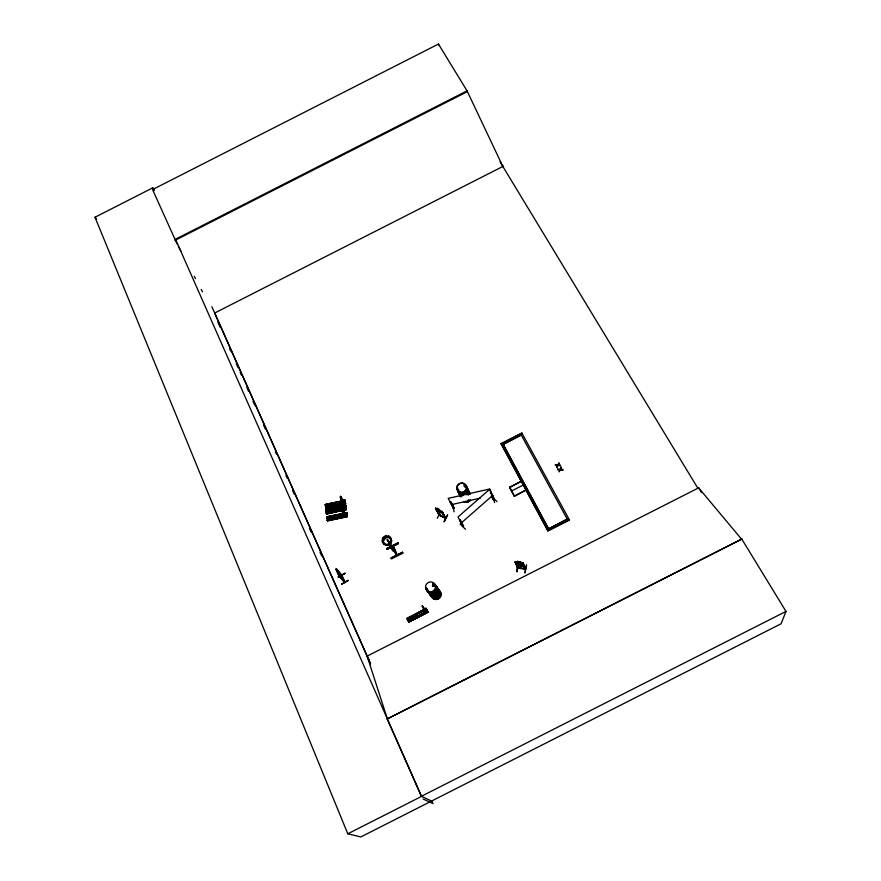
<?xml version="1.0" encoding="UTF-8"?>
<svg xmlns="http://www.w3.org/2000/svg" width="881" height="881" viewBox="0 0 881 881"><rect width="100%" height="100%" fill="white"/><g stroke="black" fill="none" stroke-linecap="round" stroke-linejoin="round"><path stroke-width="1.32" d="M443.33 513.579L437.901 511.354L435.544 508.238L442.185 511.597L445.775 518.391L441.844 511.817L445.346 517.786M439.817 514.878L439.905 515.165M393.124 549.612L392.497 549.028M343.656 501.873L344.295 501.399L343.964 501.928M344.229 501.63L344.581 501.718M344.548 507.39L345.418 507.511L344.878 507.082M345.44 514.515L346.321 514.361M345.627 514.449L345.936 513.92M390.283 543.61L389.809 543.401M386.054 545.185L390.173 544.084L390.041 543.004L392.904 549.942M342.28 575.833C337.941 572.265 352.433 592.649 339.515 576.394M346.343 514.24L346.178 513.865M345.286 506.905L345.319 506.916M345.561 507.368L345.627 507.467M345.143 502.622L344.647 500.837L344.636 501.498M341.949 509.141L342.588 512.511M340.44 496.884L340.54 496.289L343.7 501.014L344.042 503.381L341.465 501.267L343.887 503.414L343.557 501.047L340.815 496.664M341.057 502.225L341.894 506.575L344.779 509.031L344.438 506.663L341.233 501.95M390.624 538.952L390.437 542.707M516.497 565.018L523.788 566.505L524.327 565.855L523.589 564.071L522.631 563.752M516.552 563.014L522.18 563.785M517.676 565.778L523.799 566.417L524.327 565.855M344.405 513.16L346.718 512.874L326.873 516.861L346.74 512.698L326.796 516.971L327.347 520.627L347.257 516.486L327.38 520.429L327.457 520.99L347.334 516.729L347.147 515.517L328.613 519.449M347.246 516.211L327.38 520.638M346.729 512.918L346.828 513.612L326.983 517.83L326.862 517.048M346.817 513.337L346.905 513.898L328.371 517.841M346.002 507.027L345.815 505.793L326.025 510.011L345.837 505.848L346.354 509.614L326.532 513.843L326.003 510.198L345.837 505.881M326.003 510.198L326.488 513.766L346.354 509.361L326.598 514.13L326.399 513.072L346.255 508.711L326.433 512.874M346.343 509.548L345.484 505.595L343.469 506.024M345.616 503.756L325.717 508.04L345.605 503.899L345.506 503.007L325.695 507.423L344.196 503.304M327.126 507.511L345.209 503.227L345.55 503.888L345.077 500.155L345.187 501.113L325.419 505.342M525.318 569.148C518.865 553.147 527.785 572.529 524.702 568.851M523.766 564.732L523.237 565.294L515.925 563.807M524.658 568.708L522.51 563.344L523.226 563.433L522.51 563.344M525.417 569.082L518.413 567.992L516.123 562.519L515.407 562.43L516.079 562.794C518.215 571.075 516.795 567.089 525.329 569.115M525.01 572.815L526.53 565.15M524.9 572.716L526.508 565.139M520.219 562.375L521.629 562.761L522.697 565.25L517.654 564.655L516.552 562.111L517.764 562.056L517.378 561.34L520.286 562.441L519.999 561.77M517.621 565.305L517.059 571.802L517.962 565.261M517.929 565.261L516.993 571.692M518.413 568.179L518.303 567.628M517.72 568.113L515.132 562.012L516.013 561.836M515.132 562.012L522.092 562.585L520.208 562.452M326.19 511.178L326.036 510.11M382.629 541.319L383.213 538.005L385.966 536.111L390.184 537.542L391.417 540.89L390.426 544.26L391.803 540.758L390.437 537.124L385.801 535.549L382.684 537.707L382.013 541.441L384.083 544.469L387.596 544.998L390.437 542.729L390.911 539.007L388.851 536.066M387.222 718.951L741.791 539.073L387.222 718.951L421.371 796.303L431.602 801.06M414.874 615.984L415.579 615.158M416.074 616.744L416.361 615.379M460.367 494.384L460.311 495.1M464.54 485.673L464.441 486.686M465.73 486.4L465.399 485.585M434.399 584.951L434.168 585.722L433.364 585.171M434.641 585.083L434.586 585.678M427.538 590.655A5.11 4.923 -43.8 0 1 427.472 589.345A5.11 4.923 -43.7 0 0 431.998 594.521A5.11 4.923 -43.7 0 0 437.428 589.741L437.505 589.257M437.527 589.477L437.394 588.728M426.382 588.982L427.197 588.882M437.02 587.847A5 4.823 -44.1 0 1 436.877 596.008A5 4.823 -44.1 0 1 429.388 593.023L429.488 592.869M334.395 516.729L334.45 517.411M491.873 496.543L492.964 499.461L493.668 499.384L493.074 499.461L493.812 499.274L489.429 489.065L448.209 498.371L453.407 508.337L454.211 508.216L452.118 504.141M342.313 506.905L344.625 509.064L344.295 506.685M391.285 546.187L389.006 543.037M388.84 537.069L385.438 537.278L383.72 538.787L382.993 540.934L383.587 543.269M383.72 538.809L383.026 541.022M383.367 541.198L385.603 537.851L388.653 537.663L390.999 538.985L390.47 539.238M393.036 546.242L392.75 546.132C395.382 548.015 396.362 556.418 397.133 555.085L393.036 546.242L392.441 546.605M741.791 539.073L785.995 611.414L781.073 623.781L360.825 836.95L347.786 833.8L95.005 217.233L152.809 187.807L154.384 190.032M493.845 498.899L493.679 499.835L494.208 499.263L489.858 489.098L458.01 516.993L463.076 526.629L459.783 520.473L460.323 519.999L463.681 526.045M491.818 495.728L493.459 499.483M462.855 526.431L463.285 525.649L462.745 526.221M425.908 609.872L425.732 610.588M387.563 544.513L390.195 542.41M389.688 543.181C401.615 564.985 381.319 534.393 392.959 549.116M393.212 549.788L392.739 548.907M434.344 584.973L434.267 585.612M464.331 485.971L465.476 486.092M465.498 485.993L464.452 486.224M493.679 499.109L492.986 499.241M332.853 504.284L333.503 503.745M335.033 510.352L333.965 510.881M454.034 507.974L453.462 508.161M454.1 508.26L450.874 501.774L450.18 501.928L453.495 508.326L453.99 508.04M444.332 521.783L447.647 514.823L443.969 521.618M440.071 512.544L437.306 518.27M439.74 515.407L439.179 514.581L445.863 518.061M445.709 517.907L445.037 517.576L445.136 518.16M439.762 515.275L445.676 518.369L439.212 515.198L435.831 508.822L439.971 515.198M436.447 509.13L435.699 509.064M437.846 511.454L436.723 510.231M443.055 513.997L442.075 511.641M437.604 509.086L437.174 508.326L441.799 512.401L438.98 511.398L436.734 508.844L437.692 509.152M557.662 465.036C551.969 464.309 559.336 466.688 558.928 463.032L558.246 465.267L560.184 465.366L558.246 465.267M557.695 465.179L558.928 463.032M560.58 469.463L562.519 469.562L560.58 469.463L561.263 467.227L560.03 469.375L557.629 469.221M560.03 469.375L561.263 467.227M557.442 465.476L555.548 465.377L557.442 465.476L556.781 467.679L557.981 465.564L560.415 465.719M559.765 469.683L557.871 469.584L559.765 469.683L559.105 471.886L560.316 469.76L562.794 470.058L560.316 469.76M560.547 469.32L561.582 467.888M558.213 465.124L559.248 463.692M344.427 581.372L344.592 581.945M390.404 543.852L387.177 539.767L389.975 542.916M393.245 549.854L390.283 545.691M493.536 499.56L494.12 499.406M415.171 615.379L415.248 616.755M460.091 524.063L465.487 529.261M427.241 588.794L426.8 589.092M434.531 585.623L433.694 585.92M465.586 486.521L464.772 486.819M333.833 509.57L334.02 510.947M334.549 516.596L335.309 516.222M522.576 565.404C521.629 563.785 516.178 565.569 519.46 564.292M426.063 609.905L426.811 610.026L426.129 609.212L427.219 610.698L426.646 610.28M462.921 526.375L463.219 525.693M491.411 495.574L493.052 499.45L493.635 498.756L494.153 499.318L493.712 499.758M491.499 496.355L496.994 501.575M515.154 561.924L518.303 568.003M460.499 520.186L459.783 520.473M490.97 493.492C490.662 490.882 493.734 500.959 493.327 499.483M461.204 523.006L492.556 495.518M388.708 536.022L390.735 539.062M397.188 555.096L392.86 546.132L392.276 546.374L396.505 555.404L392.375 546.605M464.518 485.662L465.069 485.464M465.201 486.565L465.377 485.761M439.806 515.451L435.544 508.238M334.009 509.449L333.569 510.54M343.105 513.887L345.528 515.936M342.291 508.822L345.187 513.546L345.682 515.903L342.61 513.083M422.539 606.37L422.142 605.721L425.094 609.564M424.113 609.465L425.919 608.187L426.536 609.234M408.685 621.7L408.938 622.206L428.045 612.251L408.707 621.854L407.033 618.363L426.206 608.562M408.806 621.986L408.399 621.083L427.483 611.095L427.902 611.987L408.762 621.92L407.088 618.418L426.085 608.286M407.374 618.991L426.426 608.98L426.856 609.795M426.503 609.167L407.396 619.112L426.745 609.564M427.692 611.535L408.619 621.557L427.494 611.392L427.924 612.031M408.707 621.854L427.814 611.766L428.067 612.284M336.751 570.326L341.938 576.02M338.26 577L345.22 573.476M338.326 577.033L345.088 573.179L338.249 576.967M339.802 577.011L339.758 576.273L345 581.9L341.894 575.183M341.608 584.224L348.347 580.282L341.586 584.202M502.842 166.465L467.051 90.864L438.452 44.05L152.567 189.569L177.059 243.905M174.658 239.643L467.051 90.864M175.154 240.315L467.249 91.679M503.514 166.124L214.645 313.041L369.315 661.08M521.277 481.323L501.08 443.65L521.904 433.078L569.434 519.922L547.883 530.858L525.825 489.781M501.157 443.87L521.904 433.078M342.246 575.855C328.47 557.31 342.158 580.865 338.513 574.775M336.113 569.633L338.117 571.174L340.991 577.33M338.579 572.154L338.04 571.218M339.262 573.674L340.958 576.504L340.209 575.822M509.603 487.193L521.332 481.235L526.056 490.023L514.416 496.355L509.603 487.193L514.416 496.355M509.736 487.556L521.332 481.235M338.436 574.841L336.168 569.5M340.264 575.921L340.584 576.692L337.489 571.174L340.033 574.588M392.926 549.171L390.041 545.813M511.619 490.959L523.369 485.002M341.057 577.936L340.881 577.319M514.284 496.003L526.056 490.023M547.883 530.858L569.434 519.922M697.818 488.173L698.6 487.777L701.496 492.556M387.442 719.105L367.124 656.125L698.655 487.865L741.725 539.37M421.371 796.303L785.995 611.414M347.786 833.8L421.57 796.391L175.837 239.962M386.913 549.392L386.55 548.643L398.102 542.839L398.454 543.577L386.913 549.392L398.377 543.423M386.572 548.676L398.102 542.828M398.344 543.368L386.715 549.083M390.889 557.981L402.496 552.178M698.655 487.865L697.862 488.261L500.001 161.774M453.396 507.797L454.078 507.676M453.506 508.018L454.122 507.919M519.449 563.466L517.466 563.829L518.865 563.256L516.872 562.265L519.361 563.168L521.266 562.838L519.944 563.388L522.015 564.391L519.471 563.311M452.548 504.494L454.111 511.828M415.325 615.191L416.228 615.279M457.657 489.781L458.483 489.737M333.965 509.394L334.637 509.394M335.265 517.764L335.969 516.795M450.918 502.027L450.18 501.928M494.571 502.633L493.096 495.496M451.524 504.615L480.343 498.139M343.017 500.97L342.731 500.375L345.044 500.342L325.331 504.648L345.088 500.43M325.904 508.469L345.682 504.207L325.904 508.48L325.243 504.494L345.099 500.243M326.719 504.659L345.165 500.705M326.73 504.791L342.544 501.432M326.807 505.342L332.071 504.141M334.714 503.657L342.61 501.884M341.905 503.304L341.123 502.005L342.357 506.938M343.447 503.965L345.242 503.503M345.903 506.333L326.091 510.495M327.435 510.418L345.925 506.498L326.113 510.936M326.08 510.903L345.925 506.718M327.512 510.98L344.669 507.236M345.407 507.137L345.385 506.487M327.754 512.588L344.934 508.954M326.422 513.689L346.365 509.438M346.806 513.194L326.961 517.378M346.828 513.359L326.983 517.83M326.939 517.753L346.839 513.425M346.618 513.887L346.288 513.359L346.784 515.132L346.112 513.392L346.784 515.132M327.247 519.933L347.169 515.605M331.333 519.449L347.224 515.991M516.585 563.135L515.715 563.234L517.742 565.679M386.076 545.174L383.675 543.092M415.898 616.876L415.204 616.711M335.32 517.83L334.395 517.345M517.114 563.411L518.336 563.333M517.951 562.629L520.858 563.609M515.958 561.891L517.753 562.144M517.863 562.276L520.308 562.596M517.742 567.816L525.307 568.531M387.607 544.48L384.446 543.995L382.607 541.297M333.668 503.657L334.428 504.56M433.948 584.654L434.432 585.281M333.503 505.331L332.809 504.835M436.172 508.48L435.5 508.304L439.223 515.165M390.096 543.896L387.475 540.383M390.79 538.93L388.84 537.058M522.059 562.607L523.017 563.025M517.092 563.366L522.147 564.016L520.495 562.948M423.111 799.034L433 803.571L431.8 800.884M334.593 509.339L335.143 510M441.711 512.059L442.328 512.357M437.218 508.469L439.289 509.515M435.974 508.932L442.592 512.302M390.327 544.106L386.054 545.416L383.433 543.181M524.647 568.829L522.466 563.62M341.619 501.234L340.308 497.413M340.793 496.355L340.286 496.917L341.476 501.124M424.51 610.478L422.616 606.954M434.542 584.742L433.452 584.687L433.254 585.612M383.753 543.137L383.378 541.176M344.845 581.647L339.372 576.174M340.088 575.568L337.996 572.298L339.152 573.476M337.038 570.943L342.037 576.141M424.664 610.126L426.228 611.888L422.902 606.899M426.085 611.965L422.384 606.447M407.033 618.363L407.319 618.903M410.656 620.852L409.026 617.416M411.945 620.169L410.315 616.744M413.883 619.167L412.253 615.731M329.296 520.131L328.866 516.618M330.639 519.845L330.21 516.343M415.612 618.264L413.982 614.839M332.655 519.416L332.225 515.914M334.45 519.041L334.009 515.539M417.55 617.262L415.92 613.826M329.78 512.973L329.351 509.482M336.465 518.612L336.024 515.11M325.243 504.494L325.485 505.54M327.721 507.61L327.303 504.141M329.065 507.324L328.646 503.855M331.069 506.894L330.65 503.425M335.584 511.74L335.154 508.249M332.853 506.52L332.423 503.051M95.005 217.233L96.679 219.27M334.857 506.09L334.428 502.622M425.545 612.405L425.919 612.978L424.224 609.498M346.674 513.039L346.376 512.456M423.981 609.189L425.743 612.647M343.238 503.932L342.731 500.375M345.363 507.61L346.057 508.227L345.484 507.004M426.701 609.63L426.294 609.123L427.054 610.786M345.022 500.54L344.735 499.945M390.69 545.262L388.653 541.738M387.177 539.767L389.843 543.39L387.772 540.009M345.341 513.513L342.136 508.855L342.423 511.894M343.116 513.744L342.434 512.544M389.116 541.925L389.876 543.214M437.174 508.326L437.648 509.218M441.844 511.817L445.235 517.819M423.045 606.822L422.373 605.985M408.399 621.083L427.483 611.095M560.151 465.223L560.459 465.862M562.485 469.43L562.794 470.058M555.272 464.893L555.581 465.52M557.596 469.088L557.904 469.716M390.768 546.209L387.431 539.646M548.61 528.952L502.412 442.978L549.259 530.164M501.08 443.65L547.828 530.67M178.336 246.306L180.88 251.096M194.238 276.249L195.516 278.649M201.242 289.431L202.509 291.831M426.162 608.485L427.869 611.965M339.824 574.379L340.826 576.449M337.555 570.569L340.551 577.308M367.124 656.125L370.46 663.613M211.892 306.731L370.615 663.856M217.871 322.193L220.107 327.214M229.589 348.579L230.712 351.101M236.295 363.666L237.969 367.432M240.194 372.465L241.317 374.976M246.9 387.541L248.574 391.318M253.034 401.373L254.708 405.139M263.639 425.248L265.313 429.025M275.357 451.645L276.48 454.167M285.962 475.531L287.085 478.042M292.668 490.607L294.342 494.384M309.407 528.314L311.081 532.091M320.012 552.2L321.686 555.966M152.809 187.807L153.9 190.296M517.378 561.34L518.964 564.809L521.398 565.095L519.933 561.693M518.535 562.827L520.109 563.014M388.125 540.615L388.477 541.496M432.89 584.577A5.11 4.923 -43.8 0 1 437.472 588.937L437.56 589.081M325.728 507.456L325.827 508.194M520.649 433.97L568.069 520.616M346.244 508.645L346.321 509.207L326.499 513.348M347.147 515.517L327.369 520.253M438.452 44.05L438.683 44.898M383.004 540.912L383.444 543.203M346.685 512.83L346.894 516.035M343.942 507.599L344.284 509.978L343.755 506.608M344.845 514.46L344.867 516.464M437.472 588.937A5.11 4.923 -43.8 0 1 433.782 594.367A5.11 4.923 -43.8 0 1 427.935 591.878M435.005 586.074A5.033 4.846 -43.9 0 0 432.461 585.953A5.033 4.846 -43.9 0 1 438.242 589.763A5.033 4.846 -43.9 0 1 434.245 595.644A5.033 4.846 -43.9 0 1 428.507 591.867M432.439 585.953A5 4.812 -43.9 0 1 434.972 586.063M434.322 583.949A5.132 4.934 -43.6 0 1 436.029 590.127A5.132 4.934 -43.6 0 1 430.17 593.1A5.132 4.934 -43.6 0 1 426.437 587.957M427.428 589.202A5.044 4.857 -43.7 0 0 431.943 594.378A5.044 4.857 -43.7 0 0 437.295 589.664A5.044 4.857 -43.7 0 0 432.769 584.499A5.11 4.923 -43.7 0 1 437.428 589.741M433.111 583.321A5.132 4.934 -43.6 0 1 436.282 589.224A5.132 4.934 -43.6 0 1 430.545 593.111A5.132 4.934 -43.6 0 1 426.382 587.891M433.023 583.31A5.066 4.868 -43.5 0 1 436.15 589.125A5.066 4.868 -43.5 0 1 430.501 592.957A5.066 4.868 -43.5 0 1 426.393 587.814M437.02 588.904A4.978 4.801 -44.3 0 1 440.203 594.212A4.978 4.801 -44.3 0 1 435.401 598.452A5.044 4.868 -44.3 0 1 430.435 594.543M430.567 594.598A4.978 4.801 -44.3 0 0 435.401 598.452A5.044 4.868 -44.3 0 0 440.214 594.146A5.044 4.868 -44.3 0 0 436.987 588.761M435.952 587.319A5.066 4.89 -44.1 0 1 439.101 593.144A5.066 4.89 -44.1 0 1 433.43 596.988A5.066 4.89 -44.1 0 1 429.311 591.823M436.855 588.673A4.978 4.801 -44.3 0 1 438.837 596.492A4.978 4.801 -44.3 0 1 430.787 595.578M430.391 594.378A4.978 4.801 -44.3 0 1 430.335 593.1M436.04 587.528A5 4.812 -44.1 0 1 439.234 592.858A5 4.812 -44.1 0 1 434.41 597.109A5 4.812 -44.1 0 1 429.554 593.254M466.082 487.149A4.967 4.691 -25.4 0 1 466.534 494.626A4.967 4.691 -25.4 0 0 466.038 487.05M461.699 495.717A4.967 4.691 -25.4 0 1 458.693 489.814A4.967 4.691 -25.4 0 0 461.655 495.629M466.093 487.303A4.89 4.625 -25.4 0 1 466.545 494.682M461.776 495.761A4.89 4.625 -25.4 0 1 458.616 492.358M467.756 489.572A4.89 4.614 -25.4 0 1 468.097 495.221M459.276 492.622A4.89 4.614 -25.4 0 0 461.369 496.741A4.868 4.603 -25.4 0 1 459.618 491.576M464.089 484.858A4.989 4.702 -25.4 0 1 467.128 490.772A4.989 4.702 -25.4 0 1 460.84 493.966A4.989 4.702 -25.4 0 1 457.812 488.041M466.897 487.777A4.901 4.625 -25.4 0 1 466.401 494.395M462.866 495.662A4.901 4.625 -25.4 0 1 458.395 490.849M464.111 485.024A4.912 4.636 -25.4 0 1 467.315 490.056A4.912 4.636 -25.4 0 1 462.58 494.197A4.912 4.636 -25.4 0 1 457.735 490.585M465.102 485.222A4.923 4.647 -25.4 0 1 466.809 490.948A4.923 4.647 -25.4 0 1 461.17 493.812A4.923 4.647 -25.4 0 1 457.514 489.076M470.443 500.122A4.823 4.57 -25.3 0 1 463.791 501.608A4.834 4.57 -25.3 0 0 470.421 500.056M467.811 489.726A4.868 4.603 -25.4 0 1 468.714 494.252M468.923 499.615A4.834 4.581 -25.3 0 1 467.877 500.331M469.408 493.074A4.834 4.581 -25.3 0 1 470.091 494.054M468.45 491.036A4.857 4.592 -25.3 0 1 469.606 494.362M460.466 496.421A4.857 4.592 -25.3 0 1 460.003 494.087M469.364 492.842A4.901 4.647 -25.3 0 1 470.069 493.834M460.499 496.642A4.923 4.658 -25.3 0 1 460.036 494.274M469.683 493.338A4.923 4.658 -25.3 0 0 468.582 491.191A4.923 4.658 -25.3 0 1 469.65 493.239M460.455 496.554A4.923 4.658 -25.3 0 1 459.992 494.186M426.316 608.749L407.264 618.759L426.316 608.749M521.255 434.972L503.139 444.42L521.255 434.972M567.298 519.118L548.555 528.853L567.298 519.118M402.639 552.376L391.054 558.235L391.395 558.95L402.991 553.114L402.639 552.376M491.025 492.732L490.387 493.151L491.025 492.732M520.869 563.851L518.424 563.565L520.836 563.851M519.548 561.748L517.962 561.549L519.548 561.748M439.905 510.451L437.835 509.405L440.698 511.85L439.905 510.451M328.503 513.337L327.952 509.692L328.503 513.337M331.851 512.621L331.289 508.987L331.851 512.621M333.635 512.246L333.084 508.601L333.635 512.246M436.536 594.422A5.033 4.846 -43.9 0 0 436.15 586.614A5 4.812 -43.9 0 1 436.491 594.367A5.033 4.846 -43.9 0 1 428.871 593.034A5 4.812 -43.9 0 0 436.491 594.367M431.382 591.724A5.077 4.89 -43.4 0 0 434.289 583.497A5.077 4.89 -43.4 0 0 425.787 585.369A5.077 4.89 -43.4 0 0 431.382 591.724M440.985 595.292A4.967 4.79 -44.5 0 0 437.813 589.995A4.934 4.768 -44.5 0 1 440.929 595.259A4.934 4.768 -44.5 0 1 436.161 599.465A4.967 4.79 -44.5 0 1 431.36 595.677A4.934 4.768 -44.5 0 0 436.161 599.465A4.967 4.79 -44.5 0 0 440.985 595.292M460.036 492.248A4.945 4.658 -25.4 0 0 466.456 486.631A4.945 4.658 -25.4 0 0 458.45 484.297A4.945 4.658 -25.4 0 0 460.036 492.248M460.124 492.369A4.923 4.647 -25.4 0 0 466.512 486.786A4.923 4.647 -25.4 0 0 458.527 484.462A4.923 4.647 -25.4 0 0 460.124 492.369"/></g></svg>
